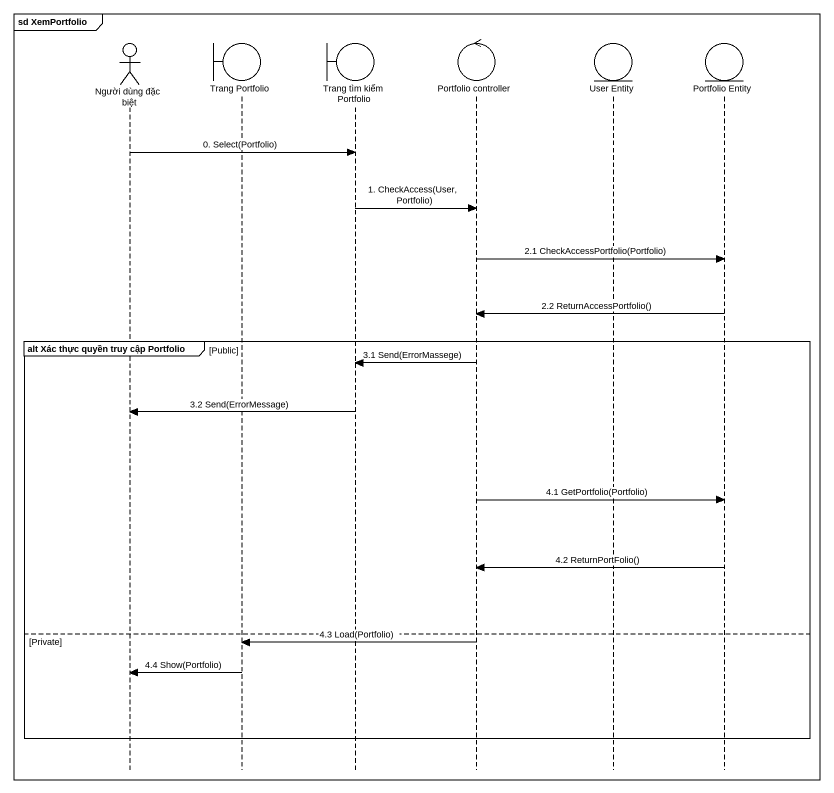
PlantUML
@startuml
mainframe sd XemPortfolio
hide footbox
actor "Người dùng đặc biệt" as Người_dùng_đặc_biệt
boundary "Trang Portfolio" as Trang_Portfolio
boundary "Trang tìm kiếm Portfolio" as Trang_tìm_kiếm_Portfolio
control "Portfolio controller" as Portfolio_controller
entity "User Entity" as User_Entity
entity "Portfolio Entity" as Portfolio_Entity

Người_dùng_đặc_biệt -> Trang_tìm_kiếm_Portfolio : 0. Select(Portfolio)
Trang_tìm_kiếm_Portfolio -> Portfolio_controller : 1. CheckAccess(User, Portfolio)
Portfolio_controller -> Portfolio_Entity : 2.1 CheckAccessPortfolio(Portfolio)
Portfolio_Entity -> Portfolio_controller : 2.2 ReturnAccessPortfolio()
group alt Xác thực quyền truy cập Portfolio [Public]
  Portfolio_controller -> Trang_tìm_kiếm_Portfolio : 3.1 Send(ErrorMassege)
  Trang_tìm_kiếm_Portfolio -> Người_dùng_đặc_biệt : 3.2 Send(ErrorMessage)
  Portfolio_controller -> Portfolio_Entity : 4.1 GetPortfolio(Portfolio)
  Portfolio_Entity -> Portfolio_controller : 4.2 ReturnPortFolio()
else Private
  Portfolio_controller -> Trang_Portfolio : 4.3 Load(Portfolio)
  Trang_Portfolio -> Người_dùng_đặc_biệt : 4.4 Show(Portfolio)
end
@enduml
